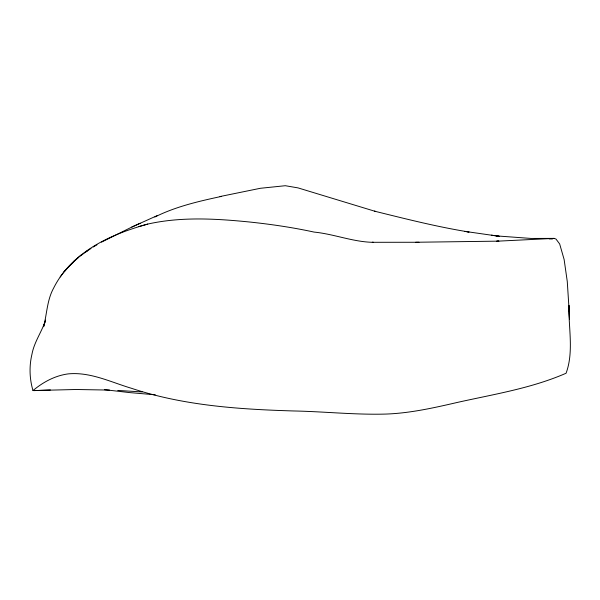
<?xml version="1.0" encoding="UTF-8"?>
<svg xmlns="http://www.w3.org/2000/svg" width="600" height="600" viewBox="0 0 600 600"><rect width="100%" height="100%" fill="white"/><g stroke="black" fill="none" stroke-linecap="round" stroke-linejoin="round"><path stroke-width="0.9" d="M418.995 242.265L372.3 242.303L373.38 242.333C353.228 242.048 334.118 234.053 314.077 232.08C292.77 227.46 271.178 224.288 249.502 222C215.708 218.632 181.163 216.57 147.75 224.077C123.278 230.947 98.692 240.285 79.02 256.815C68.43 265.343 59.61 276.06 53.55 288.248C47.025 300.165 46.957 313.942 43.605 326.715L45.608 320.085C41.843 331.778 34.207 341.933 31.957 354.218C29.1 366.18 29.49 378.788 32.985 390.57L75.968 389.498L109.5 390.082M65.01 270.577L60.188 276.96M66.608 268.987L64.11 271.755L72.922 262.41L78.645 257.317M68.475 266.91L73.2 262.44M81.052 255.045L74.055 261.09M32.985 390.57C43.005 382.14 55.005 375.653 68.115 373.897C90.195 371.722 110.752 382.118 131.385 388.268C183.585 405.63 238.965 409.327 293.572 410.963C324.36 411.555 355.08 414.945 385.89 414.067C410.1 413.213 433.815 407.865 457.327 402.435C493.965 394.237 531.405 388.357 566.062 373.245C573.998 351.998 568.395 327.638 568.935 305.355L569.49 319.62L569.295 312.938M80.617 255.803L84.983 252.495M87.585 250.74L85.523 252.105L89.363 249.555M89.648 249.368L91.02 248.452M93.21 247.005L96.99 244.792M101.52 242.13L131.873 227.032L156.998 215.708M154.875 217.005C175.77 206.572 198.69 201.3 221.385 196.417M131.873 227.032L140.175 223.23M147.75 224.077L138.93 226.538M219.998 196.545L260.4 188.28L285.315 185.715L298.02 187.89L375.66 211.493L374.535 211.178C405.855 218.91 437.153 226.875 469.028 232.013L464.888 231.382L499.2 236.303L491.467 235.163M569.257 312.322L567.27 281.498L564.12 259.485L559.665 243.96L555.975 239.04L554.123 238.388L496.665 241.215L498.945 241.14L415.695 242.257M33.758 390.645L50.392 389.947M554.123 238.388L531.082 238.44L496.207 235.882M549.195 238.868L552.42 239.01M117.788 390.435L142.14 391.935M155.28 394.808L129.142 392.543L104.438 389.662"/></g></svg>
